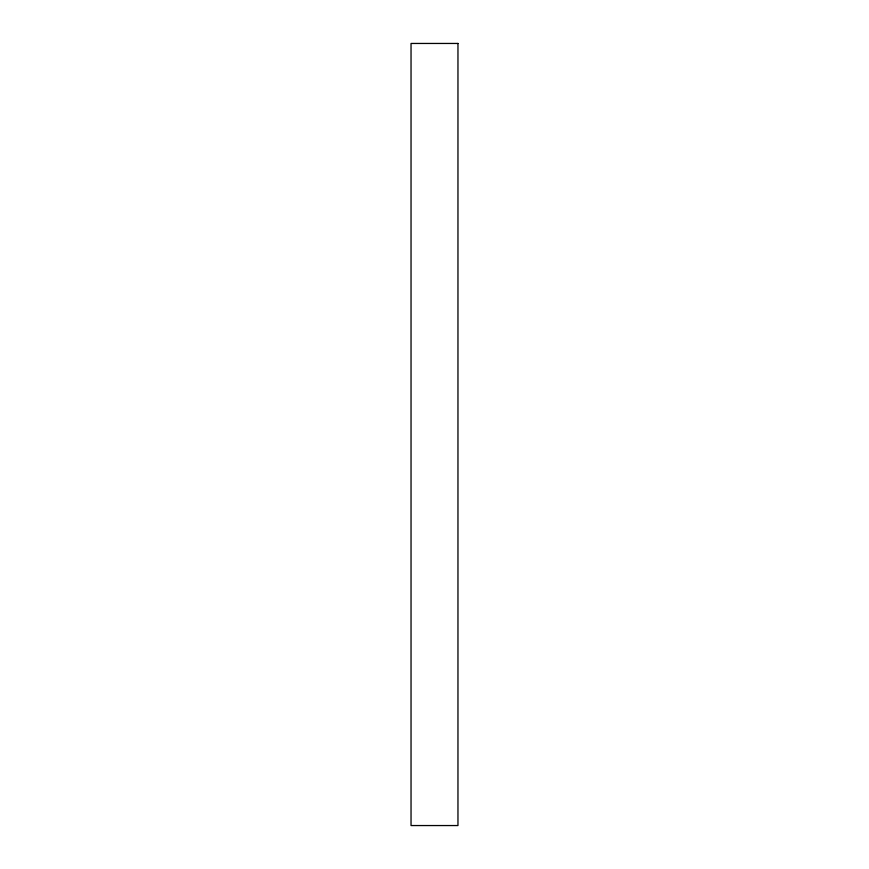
<?xml version="1.0" encoding="UTF-8"?>
<svg xmlns="http://www.w3.org/2000/svg" width="869" height="869" viewBox="0 0 869 869"><rect width="100%" height="100%" fill="white"/><g stroke="black" fill="none" stroke-linecap="round" stroke-linejoin="round"><path stroke-width="1.3" d="M457.963 43.45L411.037 43.45L411.037 825.55L457.963 825.55L457.963 43.45"/></g></svg>
